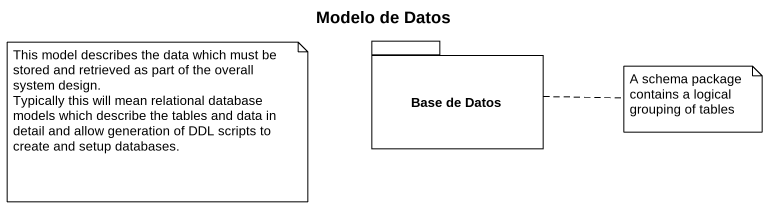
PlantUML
@startuml
title Modelo de Datos
package "Base de Datos" as Base_de_Datos {
}
note as N1
  This model describes the data which must be stored and retrieved as part of the overall system design.
  Typically this will mean relational database models which describe the tables and data in detail and allow generation of DDL scripts to create and setup databases.
end note
note right of Base_de_Datos : A schema package contains a logical grouping of tables
@enduml
